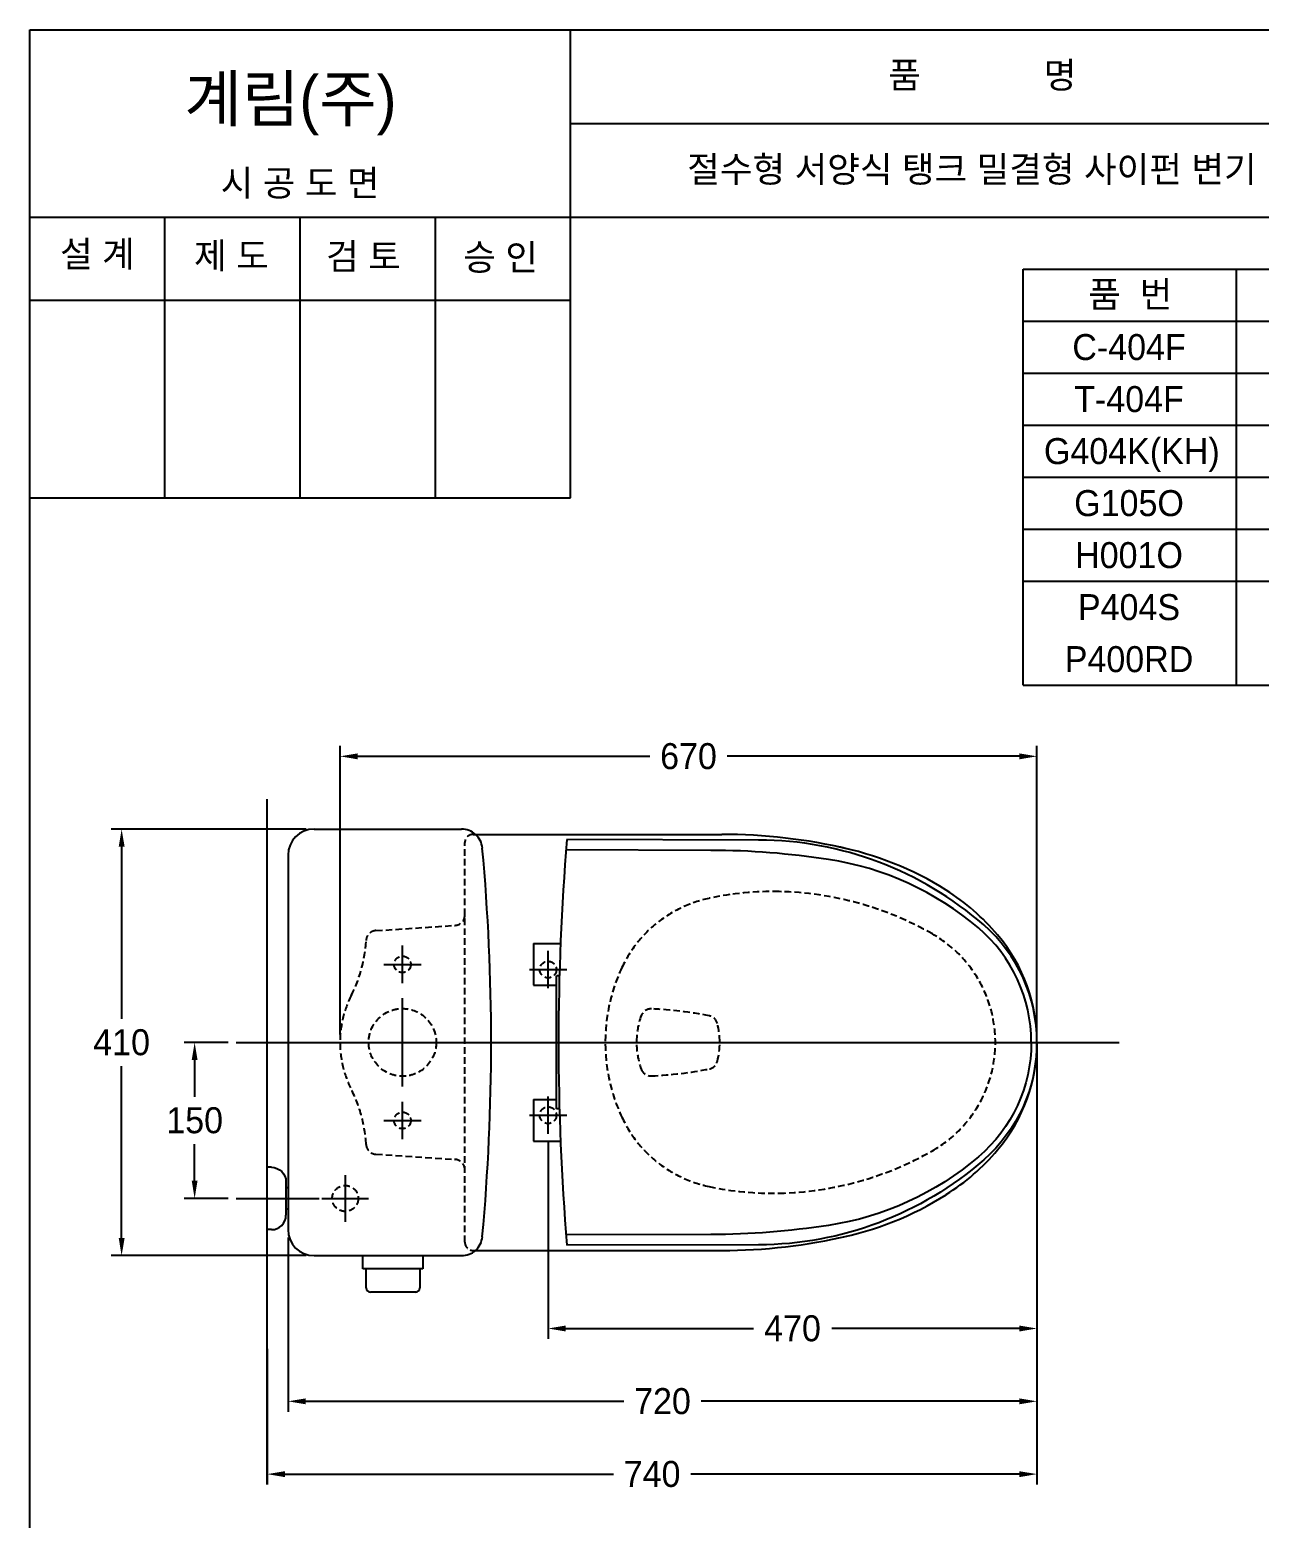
# Model space of a CAD drawing. Header units: millimetres. Extents: x 0 to 1800, y -67 to 2530.
# Drawn here: x 0 to 1182, y 1099 to 2530 of the extents above; entities that cross this region are included whole.
import ezdxf
from ezdxf.enums import TextEntityAlignment as Align
from ezdxf.lldxf.tags import DXFTag

# ---------------------------------------------------------------- set-up
doc = ezdxf.new("R2010")
doc.units = ezdxf.units.MM
doc.linetypes.add('DASHED2', pattern=[9.525, 6.35, -3.175])
for name, color, linetype in [('TEXT', 7, 'Continuous'), ('내부선 및 부속', 4, 'Continuous'), ('도각라인', 255, 'Continuous'), ('외형선', 3, 'Continuous'), ('점선', 6, 'DASHED2'), ('중심선', 1, 'DASHED'), ('치수선', 7, 'Continuous')]:
    doc.layers.add(name, color=color, linetype=linetype)
doc.styles.add('____', font='')
doc.styles.add('타이틀', font='H2GTRM.TTF', dxfattribs={"height": 25})
doc.styles.get('____').set_extended_font_data('굴림')
tags = doc.linetypes.add('DASHDOT', pattern=[70, 31, -13, 13, -13]).pattern_tags.tags
tags[10:11] = [DXFTag(74, 4), DXFTag(75, 0), DXFTag(340, '0'), DXFTag(46, 0.0), DXFTag(50, 0.0), DXFTag(44, 0.0), DXFTag(45, 0.0)]
tags[8:9] = [DXFTag(74, 4), DXFTag(75, 0), DXFTag(340, '0'), DXFTag(46, 0.0), DXFTag(50, 0.0), DXFTag(44, 0.0), DXFTag(45, 0.0)]
tags[6:7] = [DXFTag(74, 4), DXFTag(75, 0), DXFTag(340, '0'), DXFTag(46, 0.0), DXFTag(50, 0.0), DXFTag(44, 0.0), DXFTag(45, 0.0)]
tags[4:5] = [DXFTag(74, 4), DXFTag(75, 0), DXFTag(340, '0'), DXFTag(46, 0.0), DXFTag(50, 0.0), DXFTag(44, 0.0), DXFTag(45, 0.0)]
tags = doc.linetypes.add('DASHED', pattern=[25.72, 12.86, -12.86]).pattern_tags.tags
tags[6:7] = [DXFTag(74, 4), DXFTag(75, 0), DXFTag(340, '0'), DXFTag(46, 0.0), DXFTag(50, 0.0), DXFTag(44, 0.0), DXFTag(45, 0.0)]
tags[4:5] = [DXFTag(74, 4), DXFTag(75, 0), DXFTag(340, '0'), DXFTag(46, 0.0), DXFTag(50, 0.0), DXFTag(44, 0.0), DXFTag(45, 0.0)]
doc.dimstyles.new('MSADIM', dxfattribs={"dimtxt": 33, "dimasz": 17, "dimexe": 10, "dimexo": 7.5, "dimgap": 10, "dimtad": 0, "dimtih": 1, "dimtoh": 1, "dimdec": 0, "dimzin": 1, "dimdsep": 46, "dimtxsty": '____', "dimcen": 11.25, "dimadec": 0, "dimazin": 0, "dimtfac": 1, "dimtdec": 0, "dimtix": 1, "dimtmove": 0, "dimatfit": 3, "dimfxl": 1, "dimtolj": 1, "dimtzin": 1, "dimarcsym": 0})

# ---------------------------------------------------------------- blocks, each defined once
blk = doc.blocks.new('*D4')
at = {"layer": '치수선', "color": 0, "linetype": 'Continuous', "lineweight": -2, "transparency": 16777216}
for p, q in [((298.3, 1564.1), (298.3, 1841.6)), ((315.3, 1831.6), (596.1, 1831.6)), ((951.3, 1831.6), (670.6, 1831.6)), ((968.3, 1564.1), (968.3, 1841.6))]:
    blk.add_line(p, q, dxfattribs=at)
at = {"layer": '치수선', "color": 0, "linetype": 'Continuous', "transparency": 16777216}
for points in [[(315.3, 1834.4), (315.3, 1828.7), (298.3, 1831.6)], [(951.3, 1834.4), (951.3, 1828.7), (968.3, 1831.6)]]:
    blk.add_solid(points, dxfattribs=at)
at = {"layer": '치수선', "color": 0, "linetype": 'Continuous', "transparency": 16777216, "insert": (633.3, 1831.6), "char_height": 25, "attachment_point": 5, "style": '____'}
blk.add_mtext('\\A1;670', dxfattribs=at)
blk = doc.blocks.new('*D5')
at = {"layer": '치수선', "color": 0, "linetype": 'Continuous', "lineweight": -2, "transparency": 16777216}
for p, q in [((968.3, 1549.1), (968.3, 1271.6)), ((498.3, 1461.1), (498.3, 1271.6)), ((515.3, 1281.6), (695.7, 1281.6)), ((951.3, 1281.6), (771, 1281.6))]:
    blk.add_line(p, q, dxfattribs=at)
at = {"layer": '치수선', "color": 0, "linetype": 'Continuous', "transparency": 16777216}
for points in [[(515.3, 1284.4), (515.3, 1278.7), (498.3, 1281.6)], [(951.3, 1284.4), (951.3, 1278.7), (968.3, 1281.6)]]:
    blk.add_solid(points, dxfattribs=at)
at = {"layer": '치수선', "color": 0, "linetype": 'Continuous', "transparency": 16777216, "insert": (733.3, 1281.6), "char_height": 25, "attachment_point": 5, "style": '____'}
blk.add_mtext('\\A1;470', dxfattribs=at)
blk = doc.blocks.new('*D6')
at = {"layer": '치수선', "color": 0, "linetype": 'Continuous', "lineweight": -2, "transparency": 16777216}
for p, q in [((968.3, 1549.1), (968.3, 1201.6)), ((248.3, 1369.1), (248.3, 1201.6)), ((265.3, 1211.6), (571.2, 1211.6)), ((951.3, 1211.6), (645.5, 1211.6))]:
    blk.add_line(p, q, dxfattribs=at)
at = {"layer": '치수선', "color": 0, "linetype": 'Continuous', "transparency": 16777216}
for points in [[(265.3, 1214.4), (265.3, 1208.7), (248.3, 1211.6)], [(951.3, 1214.4), (951.3, 1208.7), (968.3, 1211.6)]]:
    blk.add_solid(points, dxfattribs=at)
at = {"layer": '치수선', "color": 0, "linetype": 'Continuous', "transparency": 16777216, "insert": (608.3, 1211.6), "char_height": 25, "attachment_point": 5, "style": '____'}
blk.add_mtext('\\A1;720', dxfattribs=at)
blk = doc.blocks.new('*D7')
at = {"layer": '치수선', "color": 0, "linetype": 'Continuous', "lineweight": -2, "transparency": 16777216}
for p, q in [((968.3, 1549.1), (968.3, 1131.6)), ((228.3, 1261.9), (228.3, 1131.6)), ((245.3, 1141.6), (561.2, 1141.6)), ((951.3, 1141.6), (635.5, 1141.6))]:
    blk.add_line(p, q, dxfattribs=at)
at = {"layer": '치수선', "color": 0, "linetype": 'Continuous', "transparency": 16777216}
for points in [[(245.3, 1144.4), (245.3, 1138.7), (228.3, 1141.6)], [(951.3, 1144.4), (951.3, 1138.7), (968.3, 1141.6)]]:
    blk.add_solid(points, dxfattribs=at)
at = {"layer": '치수선', "color": 0, "linetype": 'Continuous', "transparency": 16777216, "insert": (598.3, 1141.6), "char_height": 25, "attachment_point": 5, "style": '____'}
blk.add_mtext('\\A1;740', dxfattribs=at)
blk = doc.blocks.new('*D8')
at = {"layer": '치수선', "color": 0, "linetype": 'Continuous', "lineweight": -2, "transparency": 16777216}
for p, q in [((190.8, 1556.6), (148.5, 1556.6)), ((158.5, 1539.6), (158.5, 1504.4)), ((158.5, 1423.6), (158.5, 1458.7)), ((190.8, 1406.6), (148.5, 1406.6))]:
    blk.add_line(p, q, dxfattribs=at)
at = {"layer": '치수선', "color": 0, "linetype": 'Continuous', "transparency": 16777216}
for points in [[(155.7, 1539.6), (161.3, 1539.6), (158.5, 1556.6)], [(155.7, 1423.6), (161.3, 1423.6), (158.5, 1406.6)]]:
    blk.add_solid(points, dxfattribs=at)
at = {"layer": '치수선', "color": 0, "linetype": 'Continuous', "transparency": 16777216, "insert": (158.5, 1481.6), "char_height": 25, "attachment_point": 5, "style": '____'}
blk.add_mtext('\\A1;150', dxfattribs=at)
blk = doc.blocks.new('*D9')
at = {"layer": '치수선', "color": 0, "linetype": 'Continuous', "lineweight": -2, "transparency": 16777216}
for p, q in [((265.8, 1761.6), (78.3, 1761.6)), ((88.3, 1744.6), (88.3, 1579.4)), ((88.3, 1368.6), (88.3, 1533.7)), ((265.8, 1351.6), (78.3, 1351.6))]:
    blk.add_line(p, q, dxfattribs=at)
at = {"layer": '치수선', "color": 0, "linetype": 'Continuous', "transparency": 16777216}
for points in [[(85.5, 1744.6), (91.2, 1744.6), (88.3, 1761.6)], [(85.5, 1368.6), (91.2, 1368.6), (88.3, 1351.6)]]:
    blk.add_solid(points, dxfattribs=at)
at = {"layer": '치수선', "color": 0, "linetype": 'Continuous', "transparency": 16777216, "insert": (88.3, 1556.6), "char_height": 25, "attachment_point": 5, "style": '____'}
blk.add_mtext('\\A1;410', dxfattribs=at)

msp = doc.modelspace()

# ---------------------------------------------------------------- linework, layer by layer
at = {"layer": '내부선 및 부속', "linetype": 'Continuous'}
for p, q in [((700.7, 1751.1), (516.3, 1751.6)), ((654.7, 1741.2), (515.5, 1741.6)), ((484.3, 1651.6), (484.3, 1611.6)), ((484.3, 1651.6), (510.2, 1651.6)), ((506.3, 1492.6), (506.3, 1620.6)), ((509.1, 1620.6), (506.3, 1620.6)), ((484.3, 1611.6), (506.3, 1611.6)), ((484.3, 1501.6), (484.3, 1461.6)), ((484.3, 1501.6), (506.3, 1501.6)), ((509.1, 1492.6), (506.3, 1492.6)), ((484.3, 1461.6), (510.2, 1461.6)), ((232.3, 1436.6), (228.3, 1436.6)), ((246.3, 1422.6), (246.3, 1390.6)), ((248.3, 1416.8), (246.3, 1416.8)), ((248.3, 1396.3), (246.3, 1396.3)), ((232.3, 1376.6), (228.3, 1376.6)), ((654.7, 1371.9), (515.5, 1371.6)), ((700.7, 1362), (516.3, 1361.6)), ((320.1, 1339), (320.1, 1351.6)), ((378, 1351.6), (378, 1339)), ((378, 1339), (320.1, 1339)), ((323.5, 1320.6), (323.5, 1339)), ((375, 1339), (375, 1320.6)), ((371, 1316.6), (327.5, 1316.6))]:
    msp.add_line(p, q, dxfattribs=at)
at = {"layer": '내부선 및 부속', "linetype": 'Continuous', "flags": 128}
for points in [[(962.8, 1556.6, -0.219854), (912, 1446.5)], [(968.3, 1556.6, -0.216307), (917.1, 1443.7)], [(912, 1446.5, -0.139094), (768, 1380.7)], [(232.3, 1436.6, -0.414214), (246.3, 1422.6)], [(917.1, 1443.7, -0.18096), (700.7, 1362)], [(768, 1380.7, -0.037446), (654.7, 1371.9)]]:
    msp.add_lwpolyline(points, format="xyb", dxfattribs=at)
at = {"layer": '내부선 및 부속', "linetype": 'Continuous'}
for centre, radius, start, end in [((415.2, 1741.6), 20, 5.2265, 48.5904), ((2873.6, 1556.6), 2365.3, 175.2711, 184.7289), ((699.8, 1421.1), 330, 48.8217, 89.8506), ((-1607.3, 1556.6), 2050.9, 354.7735, 5.2265), ((652.7, 981.2), 760, 81.2725, 89.8506), ((724, 1445.8), 290, 49.5978, 81.2725), ((818.3, 1556.6), 144.5, 0, 49.5978), ((818.3, 1556.6), 150, 0, 48.8217), ((232.3, 1390.6), 14, 270, 360), ((415.2, 1371.6), 20, 311.4096, 354.7735), ((327.5, 1320.6), 4, 180, 270), ((371, 1320.6), 4, 270, 0)]:
    msp.add_arc(centre, radius, start, end, dxfattribs=at)
at = {"layer": '도각라인', "color": 7}
for p, q in [((0, 0), (0, 2530)), ((0, 2530), (1800, 2530)), ((520, 2080), (520, 2530)), ((520, 2440), (1800, 2440)), ((0, 2350), (1800, 2350)), ((130, 2080), (130, 2350)), ((260, 2080), (260, 2350)), ((390, 2080), (390, 2350)), ((955, 1900), (955, 2300)), ((955, 2300), (1770, 2300)), ((1160, 1900), (1160, 2300)), ((0, 2270), (520, 2270)), ((955, 2250), (1770, 2250)), ((955, 2200), (1770, 2200)), ((955, 2150), (1770, 2150)), ((955, 2100), (1770, 2100)), ((0, 2080), (520, 2080)), ((955, 2050), (1770, 2050)), ((955, 2000), (1770, 2000)), ((955, 2000), (1770, 2000)), ((955, 1900), (1770, 1900))]:
    msp.add_line(p, q, dxfattribs=at)
at = {"layer": '외형선', "linetype": 'Continuous'}
for p, q in [((228.3, 1131.6), (228.3, 1790.4)), ((228.3, 1376.6), (228.3, 1436.6)), ((320.1, 1351.6), (378, 1351.6))]:
    msp.add_line(p, q, dxfattribs=at)
at = {"layer": '외형선'}
for p, q in [((273.3, 1761.6), (415.2, 1761.6)), ((428.4, 1756.6), (665.2, 1756.6)), ((248.3, 1736.6), (248.3, 1376.6)), ((273.3, 1351.6), (415.2, 1351.6)), ((428.4, 1356.6), (665.2, 1356.6))]:
    msp.add_line(p, q, dxfattribs=at)
for centre, radius, start, end in [((273.3, 1736.6), 25, 90, 180), ((415.2, 1741.6), 20, 48.5904, 90), ((665.2, 1226.6), 530, 76.7327, 90), ((715.7, 1440.7), 310, 57.7591, 78.8235), ((766.3, 1521), 215, 40.2265, 57.7591), ((808.3, 1556.6), 160, 319.7735, 40.2265), ((766.3, 1592.1), 215, 302.2409, 319.7735), ((715.7, 1672.4), 310, 281.1765, 302.2409), ((273.3, 1376.6), 25, 180, 270), ((665.2, 1886.6), 530, 270, 283.2673), ((415.2, 1371.6), 20, 270, 311.4096)]:
    msp.add_arc(centre, radius, start, end, dxfattribs=at)
at = {"layer": '외형선', "linetype": 'Continuous'}
msp.add_open_spline([(963, 1556.6), (963, 1556.5), (963, 1556.4), (963, 1556.4)], degree=3, dxfattribs=at)
msp.add_open_spline([(963, 1556.6), (963, 1556.5), (963, 1556.4), (963, 1556.4)], degree=3, dxfattribs=at)
at = {"layer": '점선'}
for p, q in [((418.3, 1364.6), (418.3, 1748.6)), ((426.3, 1756.6), (428.4, 1756.6)), ((332.7, 1664), (409, 1669.1)), ((332.7, 1449.1), (409, 1444)), ((426.3, 1356.6), (428.4, 1356.6))]:
    msp.add_line(p, q, dxfattribs=at)
for centre, radius in [((358.3, 1631.6), 8), ((498.3, 1626.6), 8), ((358.3, 1556.6), 32.5), ((358.3, 1481.6), 8), ((498.3, 1486.6), 8), ((303.3, 1406.6), 12.5)]:
    msp.add_circle(centre, radius, dxfattribs=at)
for centre, radius, start, end in [((426.3, 1748.6), 8, 90, 180), ((678, 1577.7), 120, 101.9985, 154.9386), ((714.4, 1406.6), 295, 88.8356, 102.0011), ((714.1, 1391.6), 310, 60.2721, 88.8356), ((408.3, 1679.1), 10, 270, 0), ((333.3, 1654.1), 10, 93.7809, 176.6527), ((808.3, 1556.6), 120, 299.7279, 60.2721), ((188.6, 1662.5), 135, 333.1973, 356.6527), ((723.3, 1556.6), 170, 154.9386, 205.0614), ((398.3, 1556.6), 100, 153.1973, 206.8027), ((597.3, 1578.8), 10, 87.2541, 159.9604), ((579.3, 1204.3), 385, 78.9143, 87.2541), ((658.3, 1556.6), 75, 159.9604, 200.0396), ((651.4, 1572.3), 10, 13.9837, 78.9143), ((588.3, 1556.6), 75, 346.0163, 13.9837), ((579.3, 1908.9), 385, 272.7459, 281.0857), ((651.4, 1540.9), 10, 281.0857, 346.0163), ((597.3, 1534.3), 10, 200.0396, 272.7459), ((188.6, 1450.6), 135, 3.3473, 26.8027), ((678, 1535.4), 120, 205.0614, 258.0015), ((333.3, 1459.1), 10, 183.3473, 266.2191), ((714.1, 1721.6), 310, 271.1644, 299.7279), ((408.3, 1434.1), 10, 0, 90), ((714.4, 1706.6), 295, 257.9989, 271.1644), ((426.3, 1364.6), 8, 180, 270)]:
    msp.add_arc(centre, radius, start, end, dxfattribs=at)
at = {"layer": '중심선', "linetype": 'DASHDOT'}
for p, q in [((358.3, 1613.6), (358.3, 1649.6)), ((340.3, 1631.6), (376.3, 1631.6)), ((498.3, 1608.6), (498.3, 1644.6)), ((480.3, 1626.6), (516.3, 1626.6)), ((358.3, 1514.1), (358.3, 1599.1)), ((198.3, 1556.6), (1047.4, 1556.6)), ((498.3, 1468.6), (498.3, 1504.6)), ((358.3, 1463.6), (358.3, 1499.6)), ((340.3, 1481.6), (376.3, 1481.6)), ((480.3, 1486.6), (516.3, 1486.6)), ((303.3, 1429.1), (303.3, 1384.1)), ((198.3, 1406.6), (278.3, 1406.6)), ((280.8, 1406.6), (325.8, 1406.6))]:
    msp.add_line(p, q, dxfattribs=at)

# ---------------------------------------------------------------- texts
at = {"layer": 'TEXT', "style": '타이틀'}
msp.add_text('계림(주)', height=44, dxfattribs=at).set_placement((148.7, 2441.8))
for s, p in [('품             명', (915.7, 2486.4)), ('절수형 서양식 탱크 밀결형 사이펀 변기', (905.8, 2396)), ('시 공 도 면', (259.9, 2382.7)), ('설 계', (65, 2314.6)), ('제 도', (193.8, 2312.9)), ('검 토', (320.8, 2312.3)), ('승 인', (452.7, 2311.4)), ('품  번', (1057.9, 2275.7)), ('C-404F', (1056.8, 2225)), ('T-404F', (1056.8, 2175)), ('G404K(KH)', (1059.5, 2125)), ('G105O', (1056.8, 2075)), ('H001O', (1056.8, 2025)), ('P404S', (1056.8, 1975)), ('P400RD', (1056.8, 1925))]:
    msp.add_text(s, height=25, dxfattribs=at).set_placement(p, align=Align.MIDDLE_CENTER)

# ---------------------------------------------------------------- dimensions: what is measured, and where the dimension line sits
at = {"layer": '치수선', "linetype": 'Continuous'}
for base, p1, p2, picture, middle in [((968.3, 1831.6), (298.3, 1556.6), (968.3, 1556.6), '*D4', (633.3, 1831.6)), ((228.3, 1141.6), (968.3, 1556.6), (228.3, 1269.4), '*D7', (598.3, 1141.6)), ((248.3, 1211.6), (968.3, 1556.6), (248.3, 1376.6), '*D6', (608.3, 1211.6)), ((498.3, 1281.6), (968.3, 1556.6), (498.3, 1468.6), '*D5', (733.3, 1281.6))]:
    dim = msp.add_linear_dim(base=base, p1=p1, p2=p2, dimstyle='MSADIM', override={"dimtxt": 25}, dxfattribs=at)
    dim.commit()
    dim.dimension.update_dxf_attribs({"geometry": picture, "text_midpoint": middle})
dim = msp.add_linear_dim(base=(88.3, 1761.6), p1=(273.3, 1351.6), p2=(273.3, 1761.6), angle=90, dimstyle='MSADIM', override={"dimtxt": 25}, dxfattribs=at)
dim.commit()
dim.dimension.update_dxf_attribs({"geometry": '*D9', "text_midpoint": (88.3, 1556.6)})
dim = msp.add_linear_dim(base=(158.5, 1556.6), p1=(198.3, 1406.6), p2=(198.3, 1556.6), angle=90, dimstyle='MSADIM', override={"dimtxt": 25}, dxfattribs=at)
dim.commit()
dim.dimension.update_dxf_attribs({"geometry": '*D8', "text_midpoint": (158.5, 1481.6), "dimtype": 160})

doc.saveas('drawing.dxf')
